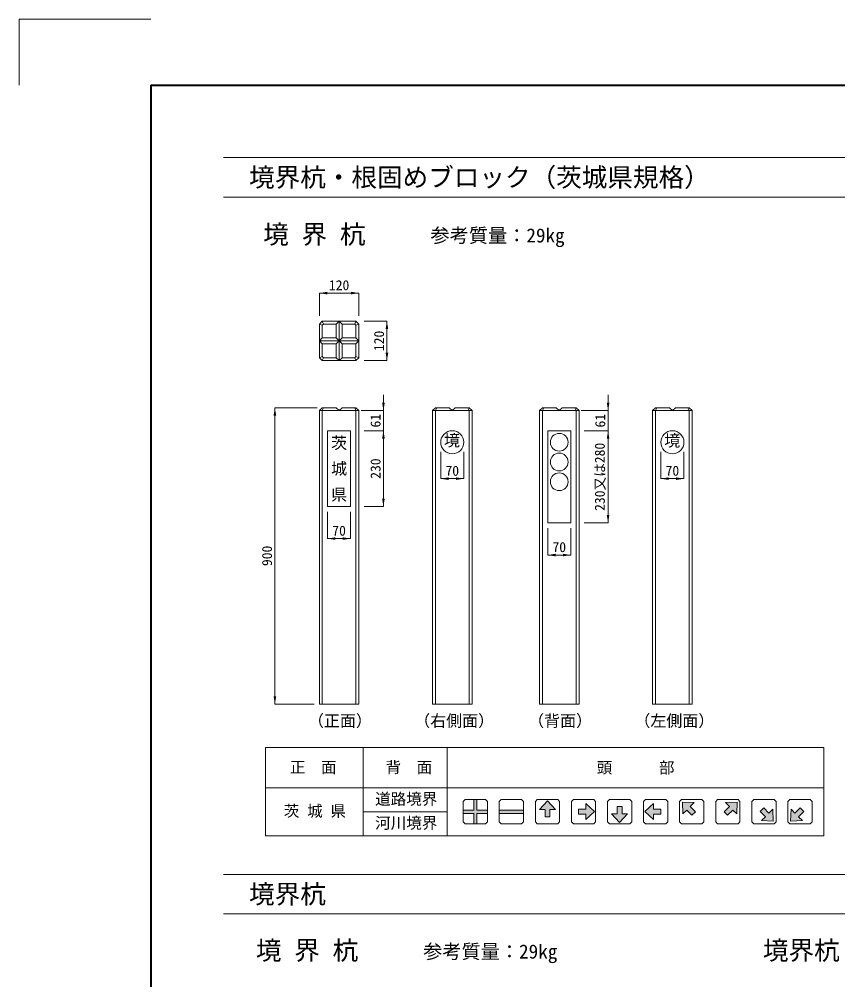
# Model space of a CAD drawing. Units: millimetres at full size, sheet at 1:20; some dimension numbers follow another scale. Extents: x -25 to 4175, y 3413 to 9353.
# Drawn here: x -25 to 2459, y 6436 to 9353 of the extents above; entities that cross this region are included whole.
import ezdxf
from ezdxf.enums import TextEntityAlignment as Align

# ---------------------------------------------------------------- set-up
doc = ezdxf.new("R2010")
doc.units = ezdxf.units.MM
doc.header["$LTSCALE"] = 20
for name, color, linetype, lineweight in [('0_2', 7, 'Continuous', 9), ('Defpoints_3', 7, 'Continuous', 13), ('図枠', 7, 'Continuous', 5), ('寸法線', 7, 'Continuous', 9), ('本体', 7, 'Continuous', 9)]:
    doc.layers.add(name, color=color, linetype=linetype, lineweight=lineweight)
doc.layers.add('_0-0_', color=7, linetype='Continuous')
doc.layers.add('ハッチング', color=7, linetype='Continuous')
doc.styles.add('ＭＳ ゴシック', font='')
doc.styles.get('ＭＳ ゴシック').set_extended_font_data('MS Gothic')

# ---------------------------------------------------------------- blocks, each defined once
blk = doc.blocks.new('filled_arrow')
at = {"color": 0, "linetype": 'Continuous', "lineweight": -2}
blk.add_solid([(7.5, 1.25), (0, 0), (7.5, -1.25)], dxfattribs=at)

msp = doc.modelspace()

# ---------------------------------------------------------------- hatches: boundary and pattern name
at = {"layer": 'ハッチング'}
for points in [[(1354.22, 6941.65), (1354.22, 6910.2), (1364.22, 6910.2), (1364.22, 6941.65), (1395.97, 6941.65), (1395.97, 6951.35), (1364.22, 6951.35), (1364.22, 6983.7), (1354.22, 6983.7), (1354.22, 6951.35), (1322.47, 6951.35), (1322.47, 6941.65)], [(1570.72, 6953.4), (1570.72, 6930.9), (1585.72, 6930.9), (1585.72, 6953.4), (1602.59, 6953.4), (1578.22, 6979.65), (1553.84, 6953.4)], [(1694.47, 6939.45), (1694.47, 6922.57), (1720.72, 6946.95), (1694.47, 6971.32), (1694.47, 6954.45), (1671.97, 6954.45), (1671.97, 6939.45)], [(1922.47, 6954.45), (1899.97, 6954.45), (1899.97, 6971.32), (1873.72, 6946.95), (1899.97, 6922.57), (1899.97, 6939.45), (1922.47, 6939.45)], [(1988.96, 6939.74), (2000.89, 6951.67), (2016.8, 6935.76), (2027.41, 6946.36), (2011.5, 6962.27), (2023.43, 6974.21), (1987.64, 6975.53)], [(2154.3, 6975.53), (2118.51, 6974.21), (2130.44, 6962.27), (2114.53, 6946.36), (2125.14, 6935.76), (2141.05, 6951.67), (2152.98, 6939.74)], [(1431.97, 6951.35), (1431.97, 6941.35), (1505.47, 6941.35), (1505.47, 6951.35)], [(1804.72, 6940.2), (1804.72, 6962.7), (1789.72, 6962.7), (1789.72, 6940.2), (1772.84, 6940.2), (1797.22, 6913.95), (1821.59, 6940.2)], [(2262.48, 6954.16), (2250.55, 6942.23), (2234.64, 6958.14), (2224.03, 6947.53), (2239.94, 6931.62), (2228.01, 6919.69), (2263.8, 6918.37)], [(2340, 6931.62), (2355.91, 6947.53), (2345.3, 6958.14), (2329.39, 6942.23), (2317.46, 6954.16), (2316.14, 6918.37), (2351.93, 6919.69)]]:
    msp.add_hatch(color=256, dxfattribs=at).paths.add_polyline_path(points)

# ---------------------------------------------------------------- linework, layer by layer
at = {"layer": '0_2', "lineweight": 13}
for p, q in [((2417.47, 7141.32), (722.5, 7141.32)), ((722.5, 6873.75), (722.5, 7141.32)), ((1018.72, 6873.75), (1018.72, 7141.32)), ((1273.87, 6873.75), (1273.87, 7141.32)), ((2417.47, 6873.75), (2417.47, 7141.32)), ((2417.47, 7019.55), (722.5, 7019.55)), ((1354.22, 6983.7), (1354.22, 6951.35)), ((1364.22, 6983.7), (1364.22, 6951.35)), ((1018.72, 6946.65), (1273.87, 6946.65)), ((1322.47, 6951.35), (1354.22, 6951.35)), ((1322.47, 6941.65), (1354.22, 6941.65)), ((1354.22, 6941.65), (1354.22, 6910.2)), ((1364.22, 6951.35), (1395.97, 6951.35)), ((1364.22, 6941.65), (1395.97, 6941.65)), ((1364.22, 6941.65), (1364.22, 6910.2)), ((1431.97, 6951.35), (1505.47, 6951.35)), ((1431.97, 6941.35), (1505.47, 6941.35)), ((722.5, 6873.75), (2417.47, 6873.75))]:
    msp.add_line(p, q, dxfattribs=at)
at = {"layer": '0_2'}
for p, q in [((1578.22, 6979.65), (1553.84, 6953.4)), ((1578.22, 6979.65), (1602.59, 6953.4)), ((1694.47, 6954.45), (1694.47, 6971.32)), ((1720.72, 6946.95), (1694.47, 6971.32)), ((1873.72, 6946.95), (1899.97, 6971.32)), ((1899.97, 6954.45), (1899.97, 6971.32)), ((1987.64, 6975.53), (1988.96, 6939.74)), ((1987.64, 6975.53), (2023.43, 6974.21)), ((2011.5, 6962.27), (2023.43, 6974.21)), ((2154.3, 6975.53), (2118.51, 6974.21)), ((2130.44, 6962.27), (2118.51, 6974.21)), ((2154.3, 6975.53), (2152.98, 6939.74)), ((1570.72, 6953.4), (1553.84, 6953.4)), ((1570.72, 6930.9), (1570.72, 6953.4)), ((1585.72, 6930.9), (1585.72, 6953.4)), ((1585.72, 6953.4), (1602.59, 6953.4)), ((1671.97, 6939.45), (1671.97, 6954.45)), ((1671.97, 6954.45), (1694.47, 6954.45)), ((1720.72, 6946.95), (1694.47, 6922.57)), ((1789.72, 6962.7), (1804.72, 6962.7)), ((1789.72, 6962.7), (1789.72, 6940.2)), ((1804.72, 6962.7), (1804.72, 6940.2)), ((1873.72, 6946.95), (1899.97, 6922.57)), ((1922.47, 6954.45), (1899.97, 6954.45)), ((1922.47, 6939.45), (1922.47, 6954.45)), ((2000.89, 6951.67), (1988.96, 6939.74)), ((2016.8, 6935.76), (2000.89, 6951.67)), ((2027.41, 6946.36), (2011.5, 6962.27)), ((2016.8, 6935.76), (2027.41, 6946.36)), ((2114.53, 6946.36), (2130.44, 6962.27)), ((2125.14, 6935.76), (2114.53, 6946.36)), ((2125.14, 6935.76), (2141.05, 6951.67)), ((2141.05, 6951.67), (2152.98, 6939.74)), ((2234.64, 6958.14), (2224.03, 6947.53)), ((2224.03, 6947.53), (2239.94, 6931.62)), ((2234.64, 6958.14), (2250.55, 6942.23)), ((2250.55, 6942.23), (2262.48, 6954.16)), ((2263.8, 6918.37), (2262.48, 6954.16)), ((2316.14, 6918.37), (2317.46, 6954.16)), ((2329.39, 6942.23), (2317.46, 6954.16)), ((2345.3, 6958.14), (2329.39, 6942.23)), ((2355.91, 6947.53), (2340, 6931.62)), ((2345.3, 6958.14), (2355.91, 6947.53)), ((1570.72, 6930.9), (1585.72, 6930.9)), ((1671.97, 6939.45), (1694.47, 6939.45)), ((1694.47, 6939.45), (1694.47, 6922.57)), ((1789.72, 6940.2), (1772.84, 6940.2)), ((1797.22, 6913.95), (1772.84, 6940.2)), ((1797.22, 6913.95), (1821.59, 6940.2)), ((1804.72, 6940.2), (1821.59, 6940.2)), ((1922.47, 6939.45), (1899.97, 6939.45)), ((1899.97, 6939.45), (1899.97, 6922.57)), ((2239.94, 6931.62), (2228.01, 6919.69)), ((2263.8, 6918.37), (2228.01, 6919.69)), ((2316.14, 6918.37), (2351.93, 6919.69)), ((2340, 6931.62), (2351.93, 6919.69))]:
    msp.add_line(p, q, dxfattribs=at)
at = {"layer": '0_2', "lineweight": 13}
for points in [[(1322.47, 6977.87), (1328.3, 6983.7), (1390.14, 6983.7), (1395.97, 6977.87), (1395.97, 6916.03), (1390.14, 6910.2), (1328.3, 6910.2), (1322.47, 6916.03)], [(1431.97, 6977.57), (1437.8, 6983.4), (1499.64, 6983.4), (1505.47, 6977.57), (1505.47, 6915.73), (1499.64, 6909.9), (1437.8, 6909.9), (1431.97, 6915.73)], [(1541.47, 6977.57), (1547.3, 6983.4), (1609.14, 6983.4), (1614.97, 6977.57), (1614.97, 6915.73), (1609.14, 6909.9), (1547.3, 6909.9), (1541.47, 6915.73)], [(1718.64, 6910.2), (1724.47, 6916.03), (1724.47, 6977.87), (1718.64, 6983.7), (1656.8, 6983.7), (1650.97, 6977.87), (1650.97, 6916.03), (1656.8, 6910.2)], [(1760.47, 6916.03), (1766.3, 6910.2), (1828.14, 6910.2), (1833.97, 6916.03), (1833.97, 6977.87), (1828.14, 6983.7), (1766.3, 6983.7), (1760.47, 6977.87)], [(1875.8, 6910.2), (1869.97, 6916.03), (1869.97, 6977.87), (1875.8, 6983.7), (1937.64, 6983.7), (1943.47, 6977.87), (1943.47, 6916.03), (1937.64, 6910.2)], [(1985.3, 6910.2), (1979.47, 6916.03), (1979.47, 6977.87), (1985.3, 6983.7), (2047.14, 6983.7), (2052.97, 6977.87), (2052.97, 6916.03), (2047.14, 6910.2)], [(2156.64, 6910.2), (2162.47, 6916.03), (2162.47, 6977.87), (2156.64, 6983.7), (2094.8, 6983.7), (2088.97, 6977.87), (2088.97, 6916.03), (2094.8, 6910.2)], [(2266.14, 6983.7), (2271.97, 6977.87), (2271.97, 6916.03), (2266.14, 6910.2), (2204.3, 6910.2), (2198.47, 6916.03), (2198.47, 6977.87), (2204.3, 6983.7)], [(2313.8, 6983.7), (2307.97, 6977.87), (2307.97, 6916.03), (2313.8, 6910.2), (2375.64, 6910.2), (2381.47, 6916.03), (2381.47, 6977.87), (2375.64, 6983.7)]]:
    msp.add_lwpolyline(points, close=True, dxfattribs=at)
at = {"layer": 'Defpoints_3'}
for p, q in [((-25.4, 9352.92), (-25.4, 9152.92)), ((374.6, 9352.92), (-25.4, 9352.92))]:
    msp.add_line(p, q, dxfattribs=at)
at = {"layer": '図枠', "lineweight": 40}
for q in [(3974.6, 9152.92), (374.6, 3612.92)]:
    msp.add_line((374.6, 9152.92), q, dxfattribs=at)
at = {"layer": '図枠', "lineweight": 13}
for p, q in [((594.6, 8932.92), (3325.47, 8932.92)), ((594.6, 8812.92), (3325.47, 8812.92)), ((594.6, 6756.42), (3325.35, 6756.42)), ((594.6, 6636.42), (3325.35, 6636.42))]:
    msp.add_line(p, q, dxfattribs=at)
at = {"layer": '寸法線'}
for p, q in [((885.66, 8521.31), (1005.66, 8521.31)), ((885.66, 8452.2), (885.66, 8521.31)), ((1005.66, 8452.2), (1005.66, 8521.31)), ((1021.66, 8436.2), (1090.81, 8436.2)), ((1090.81, 8436.2), (1090.81, 8316.2)), ((1021.66, 8316.2), (1090.81, 8316.2)), ((1080.21, 8055.46), (1080.21, 8212.46)), ((1762.2, 8055.46), (1762.2, 8212.46)), ((750.78, 7273.46), (750.78, 8173.46)), ((878.66, 8173.46), (750.78, 8173.46)), ((1012.66, 8164.46), (1080.21, 8164.46)), ((1680.96, 8164.46), (1762.2, 8164.46)), ((1021.66, 8103.46), (1080.21, 8103.46)), ((1021.66, 8103.46), (1080.21, 8103.46)), ((1080.21, 7873.46), (1080.21, 8103.46)), ((1689.96, 8103.46), (1762.2, 8103.46)), ((1689.96, 8103.46), (1762.2, 8103.46)), ((1762.2, 7823.46), (1762.2, 8103.46)), ((1254.16, 8039.41), (1254.16, 7957.93)), ((1324.16, 8039.41), (1324.16, 7957.93)), ((1922.45, 8039.41), (1922.45, 7957.93)), ((1992.45, 8039.41), (1992.45, 7957.93)), ((1254.16, 7957.93), (1324.16, 7957.93)), ((1922.45, 7957.93), (1992.45, 7957.93)), ((910.66, 7857.46), (910.66, 7775.98)), ((980.66, 7857.46), (980.66, 7775.98)), ((1021.66, 7873.46), (1080.21, 7873.46)), ((1689.96, 7823.46), (1762.2, 7823.46)), ((1578.96, 7807.46), (1578.96, 7725.98)), ((1648.96, 7807.46), (1648.96, 7725.98)), ((910.66, 7775.98), (980.66, 7775.98)), ((1578.96, 7725.98), (1648.96, 7725.98)), ((869.66, 7273.46), (750.78, 7273.46))]:
    msp.add_line(p, q, dxfattribs=at)
at = {"layer": '本体', "color": 2, "lineweight": 13}
for p, q in [((885.66, 8427.2), (894.66, 8436.2)), ((894.66, 8436.2), (996.66, 8436.2)), ((996.66, 8436.2), (1005.66, 8427.2)), ((885.66, 8427.2), (885.66, 8325.2)), ((1005.66, 8427.2), (1005.66, 8325.2)), ((894.66, 8316.2), (885.66, 8325.2)), ((996.66, 8316.2), (894.66, 8316.2)), ((1005.66, 8325.2), (996.66, 8316.2)), ((885.66, 8164.46), (894.66, 8173.46)), ((936.66, 8173.46), (894.66, 8173.46)), ((936.66, 8173.46), (945.66, 8164.46)), ((945.66, 8164.46), (954.66, 8173.46)), ((996.66, 8173.46), (954.66, 8173.46)), ((1005.66, 8164.46), (996.66, 8173.46)), ((1229.16, 8164.46), (1238.16, 8173.46)), ((1280.16, 8173.46), (1238.16, 8173.46)), ((1280.16, 8173.46), (1289.16, 8164.46)), ((1289.16, 8164.46), (1298.16, 8173.46)), ((1340.16, 8173.46), (1298.16, 8173.46)), ((1349.16, 8164.46), (1340.16, 8173.46)), ((1553.96, 8164.46), (1562.96, 8173.46)), ((1604.96, 8173.46), (1562.96, 8173.46)), ((1604.96, 8173.46), (1613.96, 8164.46)), ((1613.96, 8164.46), (1622.96, 8173.46)), ((1664.96, 8173.46), (1622.96, 8173.46)), ((1673.96, 8164.46), (1664.96, 8173.46)), ((1897.45, 8164.46), (1906.45, 8173.46)), ((1948.45, 8173.46), (1906.45, 8173.46)), ((1948.45, 8173.46), (1957.45, 8164.46)), ((1957.45, 8164.46), (1966.45, 8173.46)), ((2008.45, 8173.46), (1966.45, 8173.46)), ((2017.45, 8164.46), (2008.45, 8173.46)), ((885.66, 8164.46), (885.66, 7273.46)), ((1005.66, 8164.46), (1005.66, 7273.46)), ((1229.16, 8164.46), (1229.16, 7273.46)), ((1349.16, 8164.46), (1349.16, 7273.46)), ((1553.96, 8164.46), (1553.96, 7273.46)), ((1673.96, 8164.46), (1673.96, 7273.46)), ((1897.45, 8164.46), (1897.45, 7273.46)), ((2017.45, 8164.46), (2017.45, 7273.46)), ((1005.66, 7273.46), (885.66, 7273.46)), ((1349.16, 7273.46), (1229.16, 7273.46)), ((1673.96, 7273.46), (1553.96, 7273.46)), ((2017.45, 7273.46), (1897.45, 7273.46))]:
    msp.add_line(p, q, dxfattribs=at)
at = {"layer": '本体'}
for p, q in [((898.39, 8427.2), (894.66, 8436.2)), ((945.66, 8436.2), (936.66, 8427.2)), ((945.66, 8436.2), (945.66, 8316.2)), ((945.66, 8436.2), (954.66, 8427.2)), ((992.93, 8427.2), (996.66, 8436.2)), ((894.66, 8423.47), (885.66, 8427.2)), ((894.66, 8423.47), (898.39, 8427.2)), ((894.66, 8423.47), (894.66, 8385.2)), ((898.39, 8427.2), (936.66, 8427.2)), ((936.66, 8385.2), (936.66, 8427.2)), ((992.93, 8427.2), (954.66, 8427.2)), ((954.66, 8385.2), (954.66, 8427.2)), ((992.93, 8427.2), (996.66, 8423.47)), ((996.66, 8423.47), (1005.66, 8427.2)), ((996.66, 8423.47), (996.66, 8385.2)), ((885.66, 8376.2), (894.66, 8385.2)), ((885.66, 8376.2), (1005.66, 8376.2)), ((885.66, 8376.2), (894.66, 8367.2)), ((936.66, 8385.2), (894.66, 8385.2)), ((945.66, 8376.2), (936.66, 8385.2)), ((945.66, 8376.2), (936.66, 8367.2)), ((945.66, 8376.2), (954.66, 8385.2)), ((945.66, 8376.2), (954.66, 8367.2)), ((954.66, 8385.2), (996.66, 8385.2)), ((1005.66, 8376.2), (996.66, 8385.2)), ((1005.66, 8376.2), (996.66, 8367.2)), ((894.66, 8328.93), (894.66, 8367.2)), ((936.66, 8367.2), (894.66, 8367.2)), ((936.66, 8367.2), (936.66, 8325.2)), ((954.66, 8367.2), (996.66, 8367.2)), ((954.66, 8367.2), (954.66, 8325.2)), ((996.66, 8328.93), (996.66, 8367.2)), ((894.66, 8328.93), (885.66, 8325.2)), ((898.39, 8325.2), (894.66, 8328.93)), ((898.39, 8325.2), (894.66, 8316.2)), ((898.39, 8325.2), (936.66, 8325.2)), ((945.66, 8316.2), (936.66, 8325.2)), ((945.66, 8316.2), (954.66, 8325.2)), ((992.93, 8325.2), (954.66, 8325.2)), ((996.66, 8328.93), (992.93, 8325.2)), ((992.93, 8325.2), (996.66, 8316.2)), ((996.66, 8328.93), (1005.66, 8325.2)), ((894.66, 8164.46), (898.39, 8173.46)), ((996.66, 8164.46), (992.93, 8173.46)), ((1238.16, 8164.46), (1241.88, 8173.46)), ((1340.16, 8164.46), (1336.43, 8173.46)), ((1562.96, 8164.46), (1566.68, 8173.46)), ((1664.96, 8164.46), (1661.23, 8173.46)), ((1906.45, 8164.46), (1910.18, 8173.46)), ((2008.45, 8164.46), (2004.72, 8173.46)), ((885.66, 8164.46), (1005.66, 8164.46)), ((894.66, 8164.46), (894.66, 7273.46)), ((996.66, 8164.46), (996.66, 7273.46)), ((1229.16, 8164.46), (1349.16, 8164.46)), ((1238.16, 8164.46), (1238.16, 7273.46)), ((1340.16, 8164.46), (1340.16, 7273.46)), ((1553.96, 8164.46), (1673.96, 8164.46)), ((1562.96, 8164.46), (1562.96, 7273.46)), ((1664.96, 8164.46), (1664.96, 7273.46)), ((1897.45, 8164.46), (2017.45, 8164.46)), ((1906.45, 8164.46), (1906.45, 7273.46)), ((2008.45, 8164.46), (2008.45, 7273.46))]:
    msp.add_line(p, q, dxfattribs=at)
at = {"layer": '本体', "color": 2}
for p, q in [((910.66, 8103.46), (910.66, 7873.46)), ((980.66, 8103.46), (910.66, 8103.46)), ((980.66, 7873.46), (980.66, 8103.46)), ((1648.96, 8103.46), (1578.96, 8103.46)), ((1578.96, 8103.46), (1578.96, 7823.46)), ((1648.96, 7823.46), (1648.96, 8103.46)), ((910.66, 7873.46), (980.66, 7873.46)), ((1648.96, 7823.46), (1578.96, 7823.46))]:
    msp.add_line(p, q, dxfattribs=at)
for centre, radius in [((1289.16, 8068.46), 35), ((1613.96, 8068.46), 27), ((1957.45, 8068.46), 35), ((1613.96, 8008.46), 27), ((1613.96, 7948.46), 27)]:
    msp.add_circle(centre, radius, dxfattribs=at)

# ---------------------------------------------------------------- block references
at = {"layer": '寸法線', "xscale": 3.2, "yscale": 3.2}
for p in [(885.66, 8521.31), (1254.16, 7957.93), (1922.45, 7957.93), (910.66, 7775.98), (1578.96, 7725.98)]:
    msp.add_blockref('filled_arrow', p, dxfattribs=at)
for p, rotation in [((1005.66, 8521.31), 180), ((1090.81, 8436.2), 270), ((1090.81, 8316.2), 90), ((750.78, 8173.46), 270), ((1080.21, 8164.46), 90), ((1762.2, 8164.46), 90), ((1080.21, 8103.46), 270), ((1080.21, 8103.46), 270), ((1762.2, 8103.46), 270), ((1762.2, 8103.46), 270), ((1324.16, 7957.93), 180), ((1992.45, 7957.93), 180), ((1080.21, 7873.46), 90), ((1762.2, 7823.46), 90), ((980.66, 7775.98), 180), ((1648.96, 7725.98), 180), ((750.78, 7273.46), 90)]:
    msp.add_blockref('filled_arrow', p, dxfattribs=dict(at, rotation=rotation))

# ---------------------------------------------------------------- texts
at = {"layer": '0_2', "style": 'ＭＳ ゴシック'}
for s, height, p in [('境 界 杭', 56.96, (715.15, 8654.16)), ('参考質量：29kg', 42.72, (1222.78, 8662.19)), ('境', 35.6, (1263.95, 8045.59)), ('境', 35.6, (1932.75, 8045.1)), ('（正面）', 35.6, (851.05, 7194.32)), ('（右側面）', 35.6, (1173.55, 7194.32)), ('（背面）', 35.6, (1519.35, 7194.32)), ('（左側面）', 35.6, (1841.85, 7194.32)), ('正\u3000面', 34.61, (796.39, 7054.07)), ('背\u3000面', 34.61, (1086.7, 7054.07)), ('道路境界', 34.61, (1055.06, 6957.69)), ('茨 城 県', 34.61, (777.85, 6921.24)), ('河川境界', 34.61, (1055.06, 6884.79)), ('境 界 杭', 56.96, (692.97, 6479.95)), ('境界杭 無印（水戸市）', 56.96, (2232.21, 6479.95)), ('参考質量：29kg', 42.72, (1200.6, 6487.99))]:
    msp.add_text(s, height=height, dxfattribs=at).set_placement(p, align=Align.BOTTOM_LEFT)
msp.add_text('頭\u3000\u3000\u3000部', height=34.61, dxfattribs=at).set_placement((1845.67, 7080.44), align=Align.MIDDLE_CENTER)
at = {"layer": '_0-0_', "style": 'ＭＳ ゴシック'}
for s, p in [('茨', (945.66, 8066.16)), ('城', (945.66, 7988.46)), ('県', (945.66, 7909.31))]:
    msp.add_text(s, height=35.6, dxfattribs=at).set_placement(p, align=Align.MIDDLE_CENTER)
at = {"layer": '図枠', "style": 'ＭＳ ゴシック'}
for s, p in [('\u3000境界杭・根固めブロック（茨城県規格）', (594.6, 8872.92)), ('\u3000境界杭', (594.6, 6696.42))]:
    msp.add_text(s, height=56.96, dxfattribs=at).set_placement(p, align=Align.MIDDLE_LEFT)
at = {"layer": '寸法線', "style": 'ＭＳ ゴシック'}
for s, p in [('120', (945.66, 8545.31)), ('70', (1289.16, 7981.93)), ('70', (1957.45, 7981.93)), ('70', (945.66, 7799.98)), ('70', (1613.96, 7749.98))]:
    msp.add_text(s, height=30.38, dxfattribs=at).set_placement(p, align=Align.MIDDLE_CENTER)
for s, p in [('120', (1066.81, 8376.2)), ('61', (1056.21, 8133.96)), ('61', (1738.2, 8133.96)), ('230又は280', (1736.98, 7963.46)), ('230', (1056.21, 7988.46)), ('900', (726.78, 7723.46))]:
    msp.add_text(s, height=30.38, rotation=90, dxfattribs=at).set_placement(p, align=Align.MIDDLE_CENTER)

doc.saveas('drawing.dxf')
